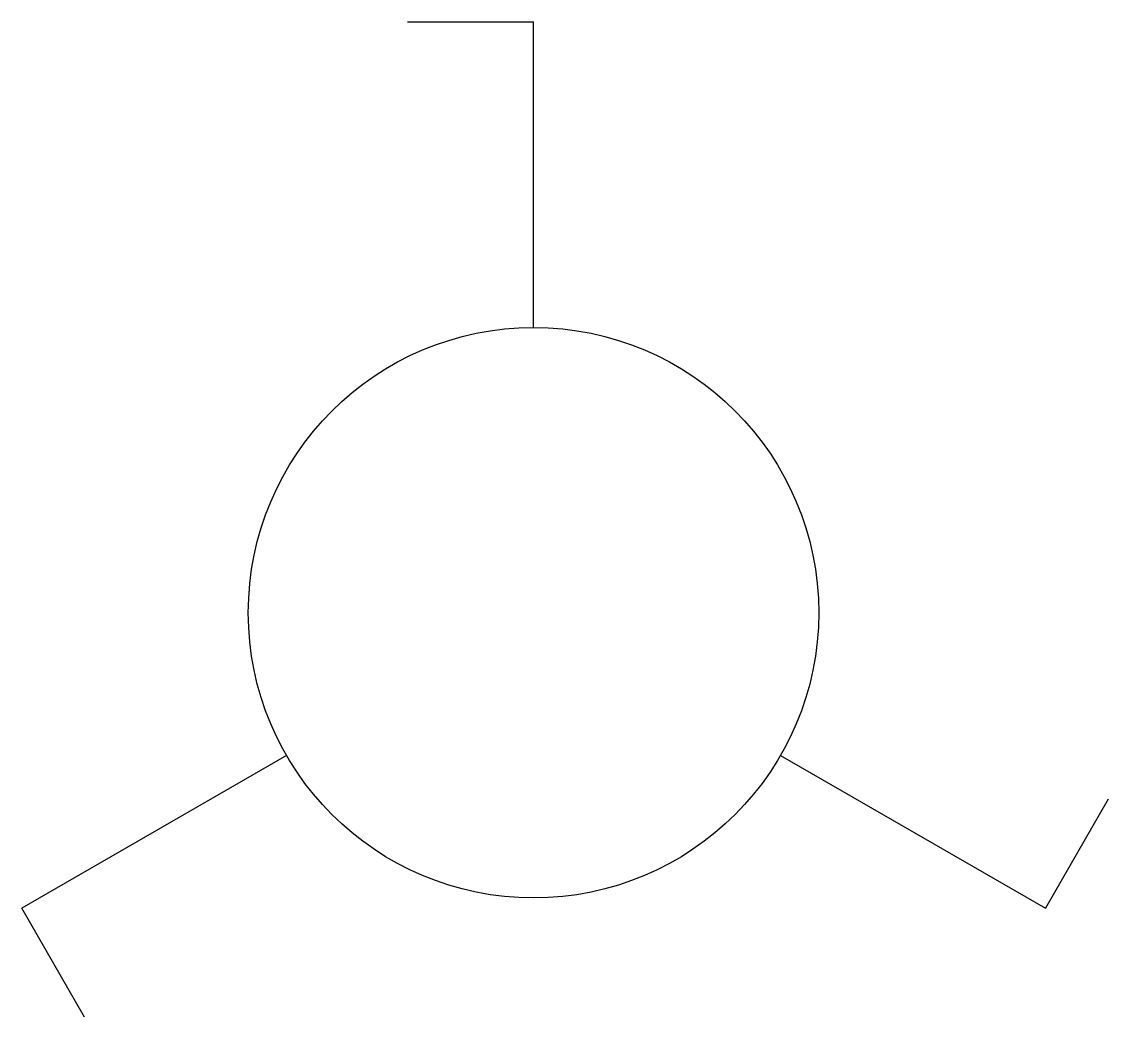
# Model space of a CAD drawing. Extents: x -1.35 to 1.51, y -1.06 to 1.55.
import ezdxf

# ---------------------------------------------------------------- set-up
doc = ezdxf.new("R2010")
doc.units = 0
doc.header["$MEASUREMENT"] = 0

msp = doc.modelspace()

# ---------------------------------------------------------------- linework, layer by layer
at = {"linetype": 'Continuous', "flags": 128}
for points in [[(-0.331, 1.5541), (0, 1.5541)], [(0, 0.75), (0, 1.5541)], [(-0.6495, -0.375), (-1.3459, -0.777)], [(0.6495, -0.375), (1.3459, -0.777)], [(1.5114, -0.4904), (1.3459, -0.777)], [(-1.1804, -1.0637), (-1.3459, -0.777)]]:
    msp.add_lwpolyline(points, dxfattribs=at)
msp.add_circle((0, 0), 0.75)

doc.saveas('drawing.dxf')
